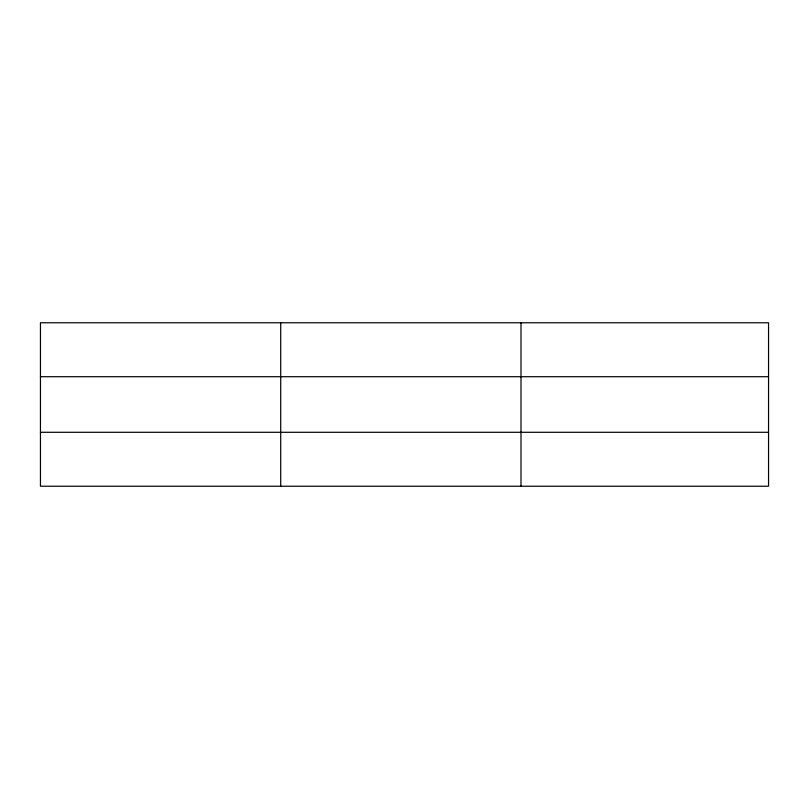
<?xml version="1.0" encoding="UTF-8"?>
<svg xmlns="http://www.w3.org/2000/svg" width="809" height="809" viewBox="0 0 809 809"><rect width="100%" height="100%" fill="white"/><g stroke="black" fill="none" stroke-linecap="round" stroke-linejoin="round"><path stroke-width="1.21" d="M280.723 322.771L280.723 486.229M520.996 322.771L520.996 486.229M768.55 376.711L768.55 322.771L40.45 322.771L40.45 486.229L768.55 486.229L768.55 376.711L40.45 376.711M40.45 432.289L768.55 432.289"/></g></svg>
